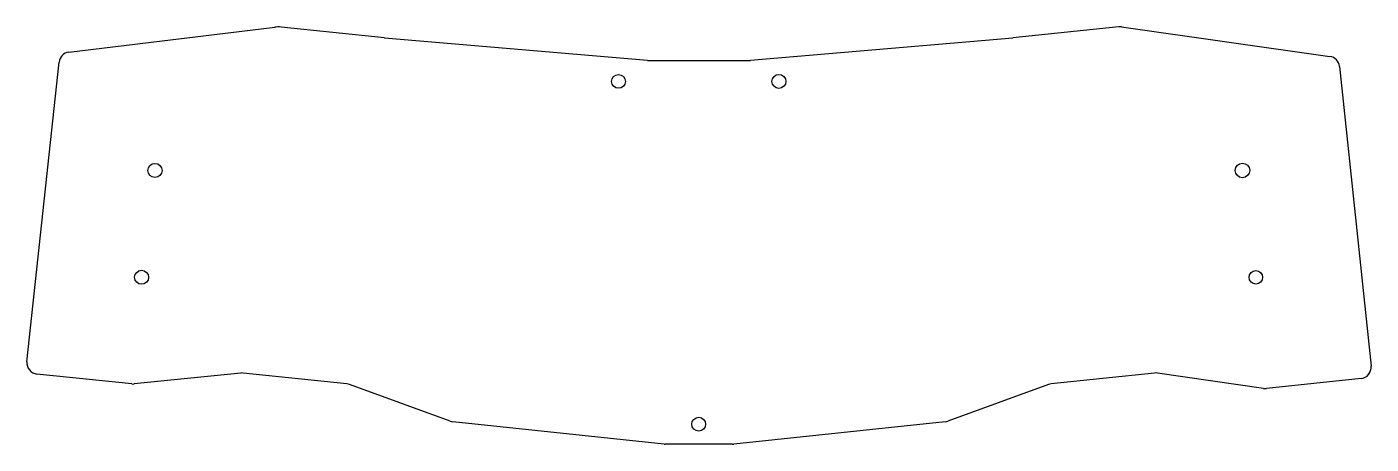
# Model space of a CAD drawing. Extents: x 0.91 to 10.34, y -3.83 to -0.9.
import ezdxf

# ---------------------------------------------------------------- set-up
doc = ezdxf.new("R2010")
doc.units = 0
doc.header["$MEASUREMENT"] = 0
doc.layers.add('BLACK', color=7, linetype='CONTINUOUS')

msp = doc.modelspace()

# ---------------------------------------------------------------- linework, layer by layer
at = {"layer": 'BLACK', "linetype": 'CONTINUOUS'}
for p, q in [((1.20879, -1.07553), (2.65196, -0.900637)), ((3.42142, -0.976654), (2.69626, -0.90029)), ((8.57003, -0.898965), (7.82852, -0.976657)), ((8.58926, -0.899312), (10.0503, -1.10592)), ((5.26528, -1.13389), (3.42297, -0.976802)), ((7.82702, -0.9768), (5.98861, -1.13389)), ((0.914804, -3.24868), (1.13997, -1.14532)), ((5.27197, -1.13418), (5.98191, -1.13418)), ((10.1176, -1.17564), (10.3392, -3.28022)), ((1.65028, -3.40503), (0.984899, -3.33538)), ((2.41401, -3.328), (1.66655, -3.40504)), ((3.15675, -3.40487), (2.43037, -3.32803)), ((8.82183, -3.3282), (8.09713, -3.40487)), ((9.58576, -3.43595), (8.84136, -3.32857)), ((10.2691, -3.36678), (9.60521, -3.43633)), ((3.88165, -3.66636), (3.17541, -3.40918)), ((8.07847, -3.40918), (7.37223, -3.66636)), ((5.38262, -3.82673), (3.90035, -3.67068)), ((7.35353, -3.67068), (5.87115, -3.82673)), ((5.8629, -3.82716), (5.39087, -3.82716))]:
    msp.add_line(p, q, dxfattribs=at)
at = {"layer": 'BLACK'}
for centre, radius in [((5.06252, -1.28125), 0.048051), ((6.18748, -1.28125), 0.048771), ((1.8125, -1.90625), 0.04971), ((9.43748, -1.90625), 0.050714), ((1.71875, -2.65625), 0.048984), ((9.53126, -2.65625), 0.047496), ((5.625, -3.6875), 0.048651)]:
    msp.add_circle(centre, radius, dxfattribs=at)
for centre, radius, start, end in [((2.67564, -1.09606), 0.19685, 83.9885, 96.9099), ((8.57824, -0.977277), 0.07874, 81.951, 95.9814), ((3.42966, -0.898347), 0.07874, -96.0115, -94.8737), ((7.82032, -0.898346), 0.07874, -85.116, -84.0186), ((1.21827, -1.1537), 0.07874, 96.9099, 173.89), ((10.0393, -1.18389), 0.07874, 6.01193, 81.951), ((5.27197, -1.05544), 0.07874, -94.8737, -90), ((5.98191, -1.05544), 0.07874, -90, -85.116), ((0.993096, -3.25707), 0.07874, 173.89, 264.024), ((10.2609, -3.28847), 0.07874, -84.0198, 6.01193), ((2.42208, -3.40633), 0.07874, 83.9613, 95.8846), ((8.83012, -3.4065), 0.07874, 81.7913, 96.0392), ((1.65848, -3.32672), 0.07874, -95.976, -84.1154), ((3.14847, -3.48317), 0.07874, 69.9913, 83.9613), ((8.10541, -3.48317), 0.07874, 96.0392, 110.009), ((9.597, -3.35802), 0.07874, -98.2087, -84.0198), ((3.90859, -3.59237), 0.07874, -110.009, -96.0099), ((7.34528, -3.59237), 0.07874, -83.9905, -69.9913), ((5.39087, -3.74842), 0.07874, -96.0099, -90), ((5.8629, -3.74842), 0.07874, -90, -83.9905)]:
    msp.add_arc(centre, radius, start, end, dxfattribs=at)

doc.saveas('drawing.dxf')
